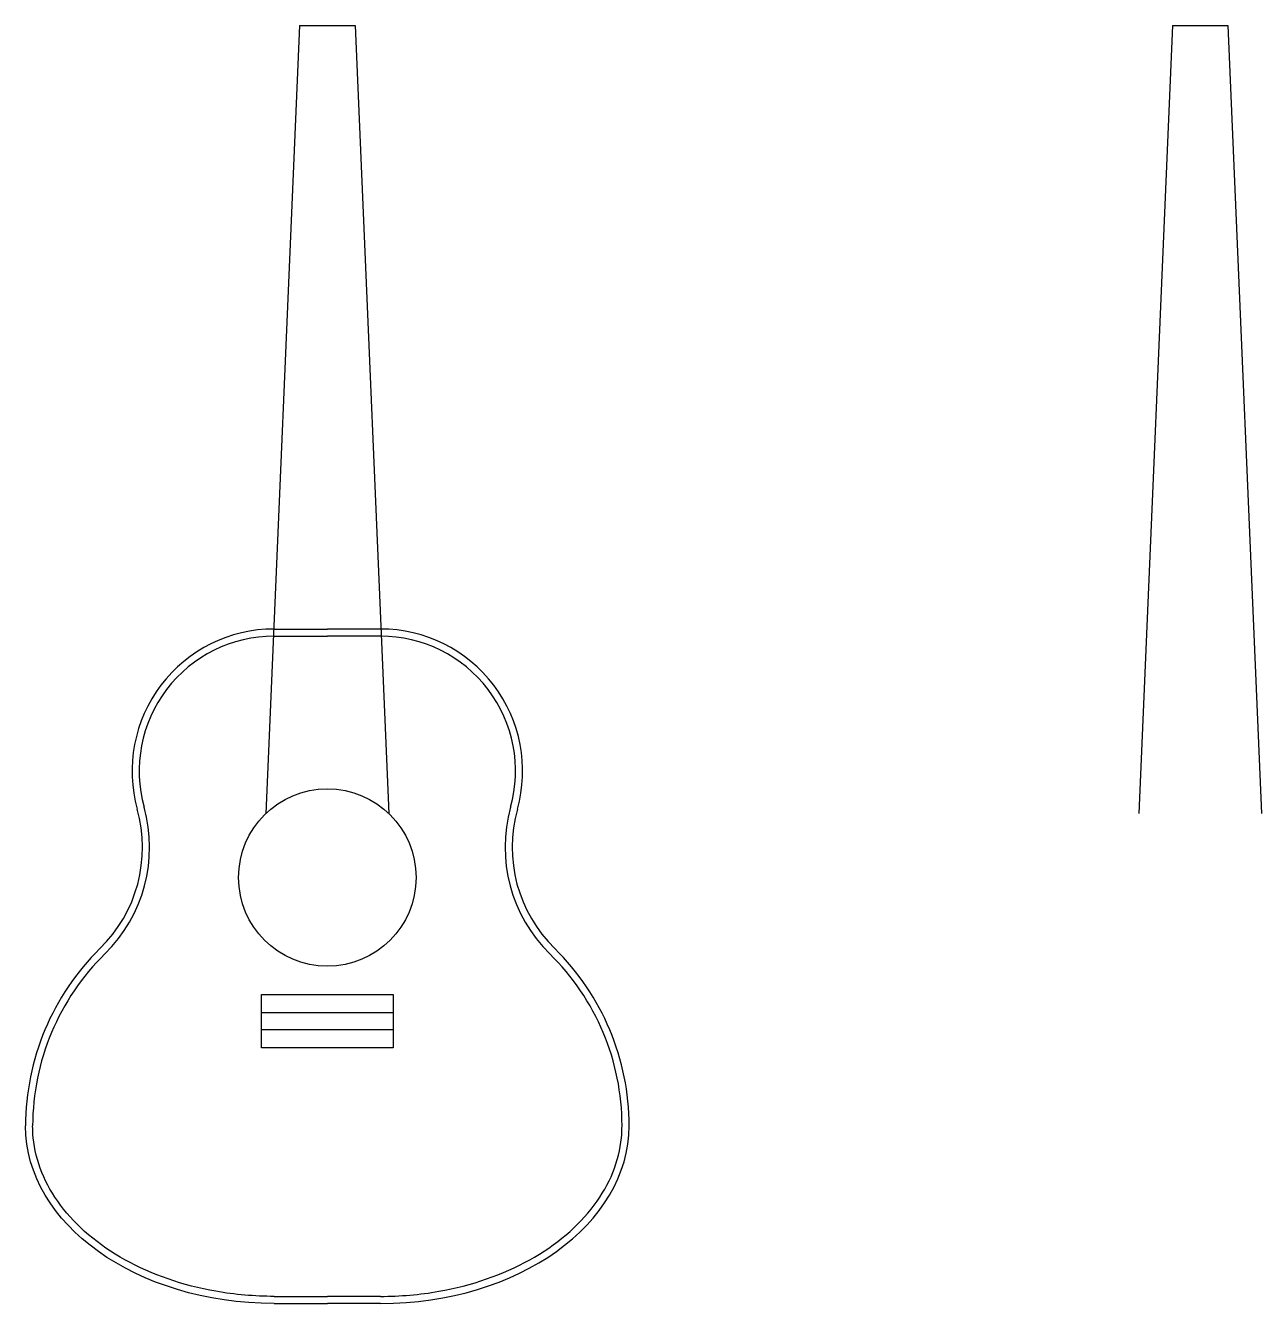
# Model space of a CAD drawing. Header units: inches. Extents: x 17.9 to 52.7, y 14.6 to 50.6.
import ezdxf

# ---------------------------------------------------------------- set-up
doc = ezdxf.new("R2010")
doc.units = ezdxf.units.IN
doc.header["$MEASUREMENT"] = 0

msp = doc.modelspace()

# ---------------------------------------------------------------- linework, layer by layer
for p, q in [((25.572, 50.592), (24.624, 28.399)), ((25.572, 50.592), (27.132, 50.592)), ((27.132, 50.592), (28.08, 28.399)), ((50.153, 50.592), (49.205, 28.399)), ((50.153, 50.592), (51.713, 50.592)), ((51.713, 50.592), (52.662, 28.399)), ((24.852, 33.592), (26.352, 33.592)), ((27.852, 33.592), (26.352, 33.592)), ((24.852, 33.392), (26.352, 33.392)), ((27.852, 33.392), (26.352, 33.392)), ((24.852, 14.792), (26.352, 14.792)), ((27.852, 14.792), (26.352, 14.792)), ((24.852, 14.592), (26.352, 14.592)), ((27.852, 14.592), (26.352, 14.592))]:
    msp.add_line(p, q)
for points in [[(24.499, 23.294), (28.205, 23.294), (28.205, 21.79), (24.499, 21.79)], [(28.205, 22.299), (24.499, 22.299), (24.499, 22.785), (28.205, 22.785)]]:
    msp.add_lwpolyline(points, close=True)
msp.add_circle((26.352, 26.592), 2.5)
for centre, radius, start, end in [((24.852, 29.592), 4, 90, 195.5899), ((27.852, 29.592), 4, 344.4101, 90), ((24.852, 29.592), 3.8, 90, 195.5899), ((27.852, 29.592), 3.8, 344.4101, 90), ((17.146, 27.442), 4, 314.4684, 15.5899), ((17.146, 27.442), 4.2, 314.4684, 15.5899), ((35.558, 27.442), 4.2, 164.4101, 225.5316), ((35.558, 27.442), 4, 164.4101, 225.5316), ((24.852, 19.592), 7, 134.4684, 180), ((27.852, 19.592), 7, 0, 45.5316), ((24.852, 19.592), 6.8, 134.4684, 180), ((27.852, 19.592), 6.8, 0, 45.5316)]:
    msp.add_arc(centre, radius, start, end)
at = {"extrusion": (0, 0, -1)}
msp.add_ellipse((24.852, 19.592), major_axis=(-7, 0), ratio=0.714286, start_param=4.712389, end_param=6.283185, dxfattribs=at)
msp.add_ellipse((27.852, 19.592), major_axis=(7, 0), ratio=0.714286, start_param=4.712389, end_param=6.283185)
for points in [[(24.852, 14.792), (24.3, 14.792), (23.748, 14.84), (22.283, 15.098), (21.403, 15.403), (19.901, 16.238), (19.279, 16.767), (18.395, 17.949), (18.134, 18.6), (18.057, 19.37), (18.052, 19.481), (18.052, 19.592)], [(27.852, 14.792), (28.404, 14.792), (28.956, 14.84), (30.421, 15.098), (31.301, 15.403), (32.803, 16.238), (33.425, 16.767), (34.309, 17.949), (34.57, 18.6), (34.646, 19.37), (34.652, 19.481), (34.652, 19.592)]]:
    msp.add_open_spline(points, degree=3, knots=[4.712389, 4.712389, 4.712389, 4.712389, 4.953797, 4.953797, 5.373324, 5.373324, 5.792852, 5.792852, 6.212379, 6.212379, 6.283185, 6.283185, 6.283185, 6.283185])

doc.saveas('drawing.dxf')
